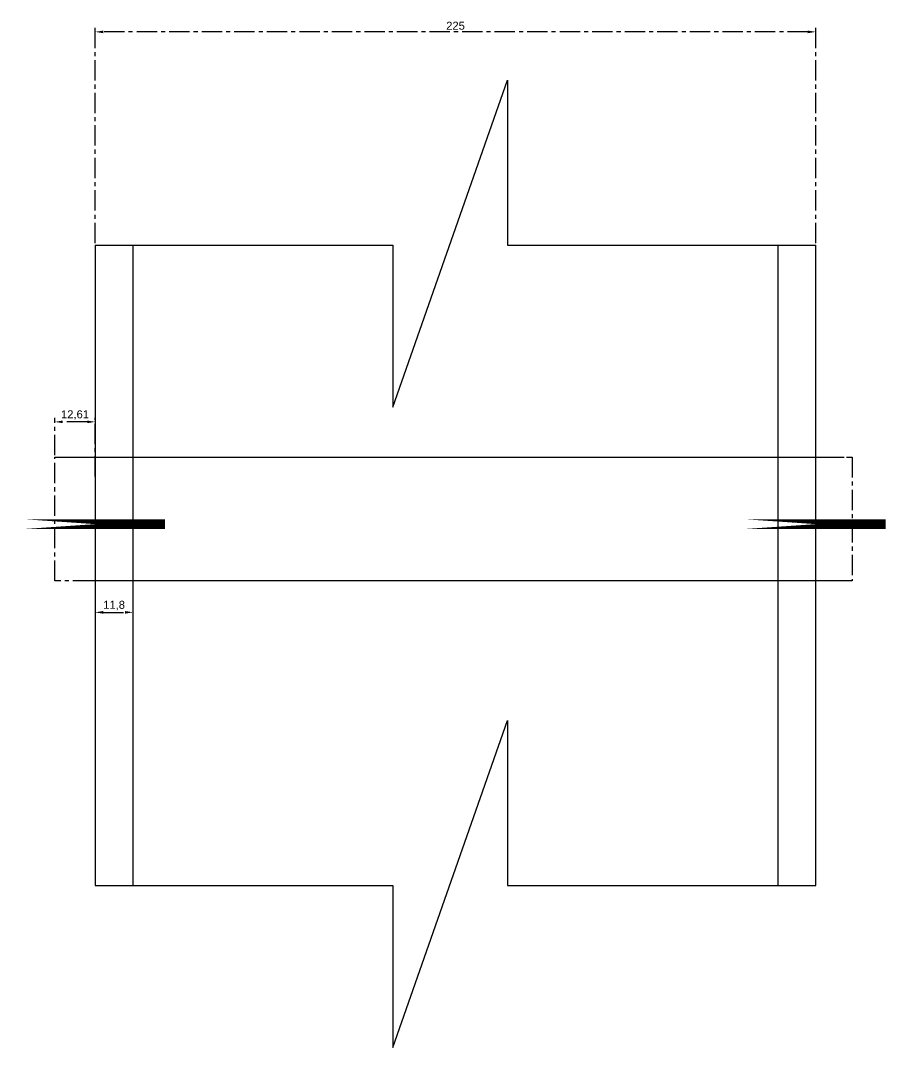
# Model space of a CAD drawing. Header units: millimetres. Extents: x 4395 to 7387, y 3075 to 7490.
# Drawn here: x 5489.4 to 5761, y 6476.4 to 6797.2 of the extents above; entities that cross this region are included whole.
import ezdxf

# ---------------------------------------------------------------- set-up
doc = ezdxf.new("R2010")
doc.units = ezdxf.units.MM
doc.linetypes.add('CENTER', pattern=[50.8, 31.75, -6.35, 6.35, -6.35])
doc.styles.get("Standard").update_dxf_attribs({"font": 'arial.ttf'})
doc.dimstyles.new('ISO-25', dxfattribs={"dimtxt": 2.5, "dimasz": 2.5, "dimexe": 1.25, "dimexo": 0.625, "dimtad": 1, "dimtxsty": 'Standard', "dimcen": 2.5, "dimadec": 0, "dimazin": 0, "dimtfac": 1, "dimtmove": 0, "dimatfit": 3, "dimfxl": 1, "dimarcsym": 0})

# ---------------------------------------------------------------- blocks, each defined once
blk = doc.blocks.new('*D85')
at = {"color": 0, "linetype": 'CENTER', "lineweight": -2, "ltscale": 0.2, "transparency": 16777216}
for p, q in [((5512.68, 6660.18), (5512.68, 6611.1)), ((5524.48, 6660.18), (5524.48, 6611.1)), ((5515.18, 6612.35), (5521.98, 6612.35))]:
    blk.add_line(p, q, dxfattribs=at)
at = {"color": 0, "linetype": 'CENTER', "ltscale": 0.2, "transparency": 16777216}
for points in [[(5515.18, 6612.76), (5515.18, 6611.93), (5512.68, 6612.35)], [(5521.98, 6612.76), (5521.98, 6611.93), (5524.48, 6612.35)]]:
    blk.add_solid(points, dxfattribs=at)
at = {"layer": 'DEFPOINTS', "color": 0, "linetype": 'CENTER', "ltscale": 0.2, "transparency": 16777216}
for p in [(5512.68, 6660.81), (5524.48, 6660.81), (5524.48, 6612.35)]:
    blk.add_point(p, dxfattribs=at)
at = {"color": 0, "linetype": 'CENTER', "ltscale": 0.2, "transparency": 16777216, "insert": (5518.58, 6614.47), "char_height": 2.5, "attachment_point": 5}
blk.add_mtext('11,8', dxfattribs=at)
blk = doc.blocks.new('*D86')
at = {"color": 0, "linetype": 'CENTER', "lineweight": -2, "ltscale": 0.2, "transparency": 16777216}
for p, q in [((5500.07, 6661.43), (5500.07, 6673.1)), ((5510.18, 6671.85), (5502.57, 6671.85)), ((5512.68, 6654.75), (5512.68, 6673.1))]:
    blk.add_line(p, q, dxfattribs=at)
at = {"color": 0, "linetype": 'CENTER', "ltscale": 0.2, "transparency": 16777216}
for points in [[(5502.57, 6672.26), (5502.57, 6671.43), (5500.07, 6671.85)], [(5510.18, 6672.26), (5510.18, 6671.43), (5512.68, 6671.85)]]:
    blk.add_solid(points, dxfattribs=at)
at = {"layer": 'DEFPOINTS', "color": 0, "linetype": 'CENTER', "ltscale": 0.2, "transparency": 16777216}
for p in [(5500.07, 6671.85), (5500.07, 6660.81), (5512.68, 6654.13)]:
    blk.add_point(p, dxfattribs=at)
at = {"color": 0, "linetype": 'CENTER', "ltscale": 0.2, "transparency": 16777216, "insert": (5506.37, 6673.97), "char_height": 2.5, "attachment_point": 5}
blk.add_mtext('12,61', dxfattribs=at)
blk = doc.blocks.new('*D87')
at = {"color": 0, "linetype": 'CENTER', "lineweight": -2, "ltscale": 0.2, "transparency": 16777216}
for p, q in [((5512.68, 6727.66), (5512.68, 6794.91)), ((5737.68, 6727.66), (5737.68, 6794.91)), ((5735.18, 6793.66), (5515.18, 6793.66))]:
    blk.add_line(p, q, dxfattribs=at)
at = {"color": 0, "linetype": 'CENTER', "ltscale": 0.2, "transparency": 16777216}
for points in [[(5515.18, 6794.07), (5515.18, 6793.24), (5512.68, 6793.66)], [(5735.18, 6794.07), (5735.18, 6793.24), (5737.68, 6793.66)]]:
    blk.add_solid(points, dxfattribs=at)
at = {"layer": 'DEFPOINTS', "color": 0, "linetype": 'CENTER', "ltscale": 0.2, "transparency": 16777216}
for p in [(5512.68, 6793.66), (5512.68, 6727.03), (5737.68, 6727.03)]:
    blk.add_point(p, dxfattribs=at)
at = {"color": 0, "linetype": 'CENTER', "ltscale": 0.2, "transparency": 16777216, "insert": (5625.18, 6795.56), "char_height": 2.5, "attachment_point": 5}
blk.add_mtext('225', dxfattribs=at)

msp = doc.modelspace()

# ---------------------------------------------------------------- linework, layer by layer
at = {"ltscale": 0.2}
for p, q in [((5605.586, 6676.44), (5641.398, 6778.535)), ((5641.398, 6778.535), (5641.398, 6727.034)), ((5512.676, 6727.034), (5605.586, 6727.034)), ((5512.676, 6727.034), (5512.676, 6527.034)), ((5524.476, 6727.034), (5524.476, 6527.034)), ((5605.586, 6727.034), (5605.586, 6676.44)), ((5641.398, 6727.034), (5737.676, 6727.034)), ((5725.876, 6527.034), (5725.876, 6727.034)), ((5737.676, 6527.034), (5737.676, 6727.034)), ((5605.586, 6476.44), (5641.398, 6578.535)), ((5641.398, 6578.535), (5641.398, 6527.034)), ((5512.676, 6527.034), (5605.586, 6527.034)), ((5605.586, 6527.034), (5605.586, 6476.44)), ((5641.398, 6527.034), (5737.676, 6527.034))]:
    msp.add_line(p, q, dxfattribs=at)
at = {"linetype": 'CENTER', "ltscale": 0.2}
for p, q in [((5500.069, 6622.195), (5500.069, 6660.807)), ((5500.069, 6660.807), (5502.33, 6660.807)), ((5737.069, 6660.807), (5737.069, 6660.807)), ((5737.069, 6660.807), (5749.069, 6660.807)), ((5749.069, 6660.807), (5749.069, 6622.195)), ((5512.069, 6622.195), (5500.069, 6622.195)), ((5749.069, 6622.195), (5746.52, 6622.195))]:
    msp.add_line(p, q, dxfattribs=at)
at = {"ltscale": 0.2}
for points in [[(5502.33, 6660.807), (5746.52, 6660.807)], [(5746.52, 6622.195), (5512.069, 6622.195)]]:
    msp.add_lwpolyline(points, dxfattribs=at)
at = {"linetype": 'CENTER', "ltscale": 0.2, "const_width": 3}
for points in [[(5490.871, 6639.902), (5534.48, 6639.902), (5534.48, 6639.902), (5490.871, 6639.902)], [(5715.871, 6639.902), (5759.48, 6639.902), (5759.48, 6639.902), (5715.871, 6639.902)]]:
    msp.add_lwpolyline(points, close=True, dxfattribs=at)

# ---------------------------------------------------------------- dimensions: what is measured, and where the dimension line sits
at = {"linetype": 'CENTER', "ltscale": 0.2}
for base, p1, p2, picture, middle in [((5512.676, 6793.658), (5737.676, 6727.034), (5512.676, 6727.034), '*D87', (5625.176, 6795.56)), ((5500.069, 6671.845), (5512.676, 6654.126), (5500.069, 6660.807), '*D86', (5506.372, 6673.972)), ((5524.476, 6612.347), (5512.676, 6660.807), (5524.476, 6660.807), '*D85', (5518.576, 6614.475))]:
    dim = msp.add_linear_dim(base=base, p1=p1, p2=p2, dimstyle='ISO-25', dxfattribs=at)
    dim.commit()
    dim.dimension.update_dxf_attribs({"geometry": picture, "text_midpoint": middle})

doc.saveas('drawing.dxf')
